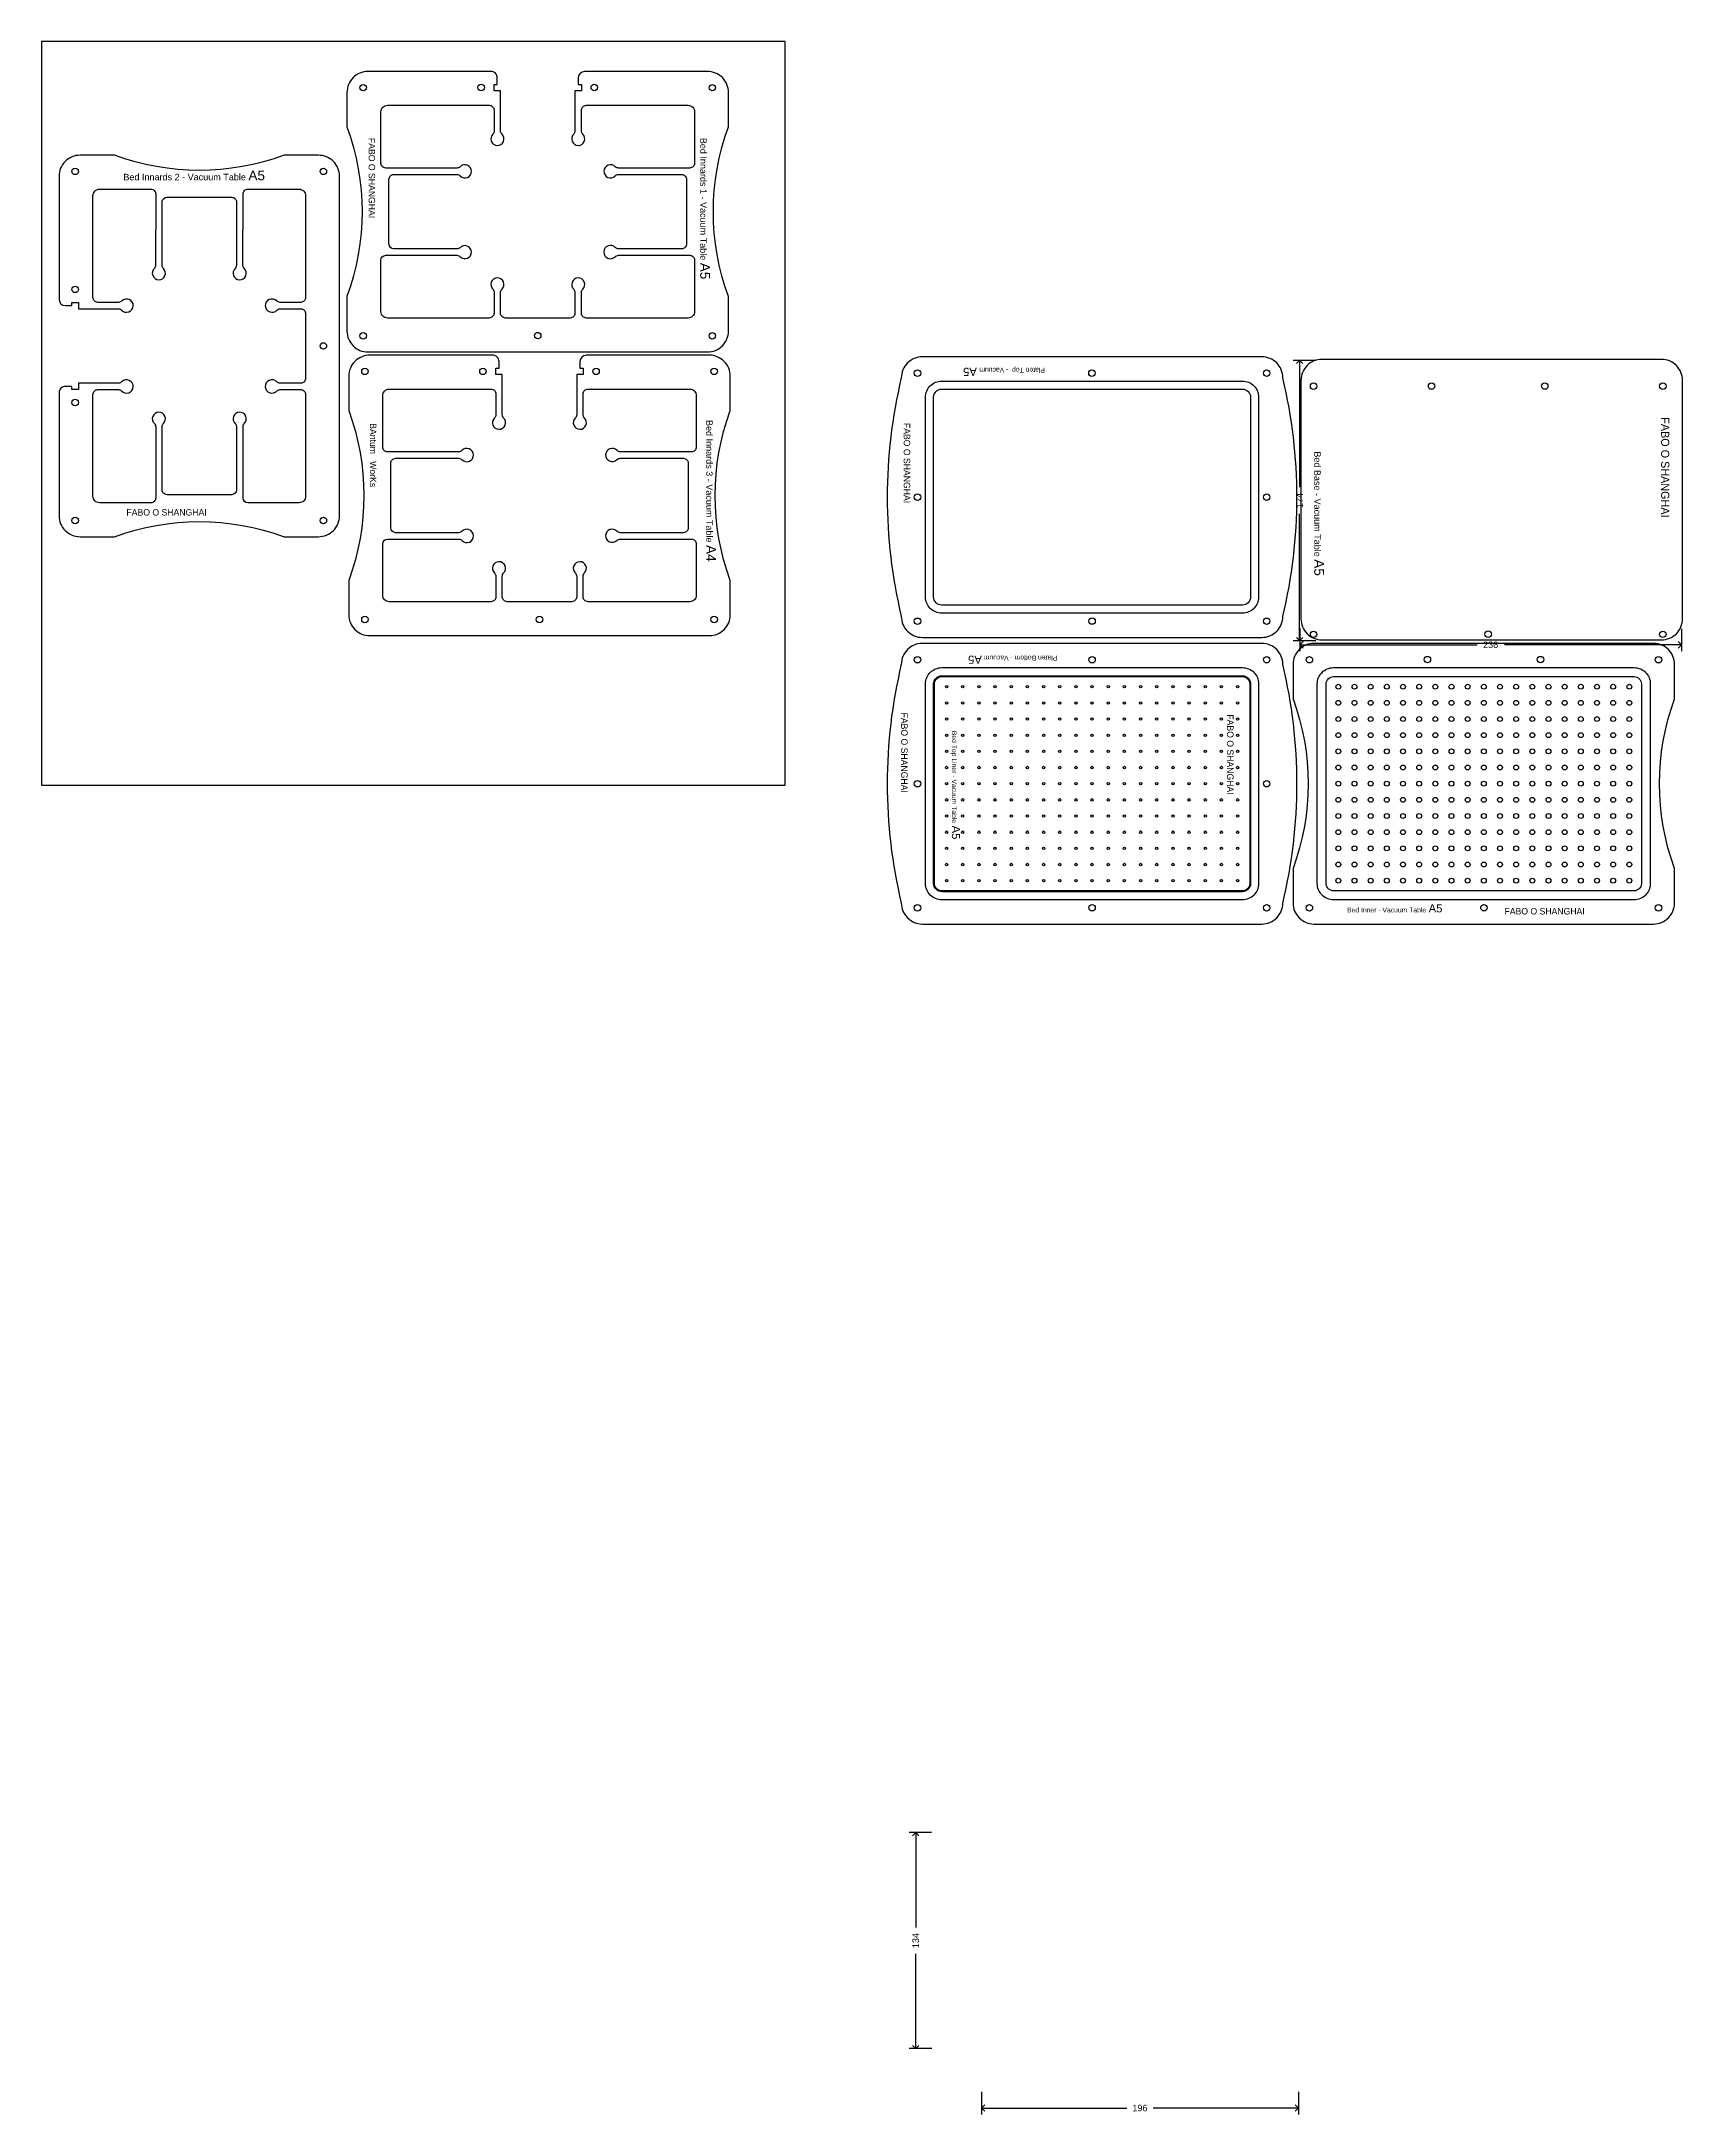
# Model space of a CAD drawing. Header units: millimetres. Extents: x -679 to 336, y -108 to 1175.
import ezdxf

# ---------------------------------------------------------------- set-up
doc = ezdxf.new("R2010")
doc.units = ezdxf.units.MM
doc.header["$MEASUREMENT"] = 0
doc.header["$PDSIZE"] = -1
doc.layers.get('0').update_dxf_attribs({"linetype": 'CONTINUOUS'})
doc.layers.get('Defpoints').update_dxf_attribs({"linetype": 'CONTINUOUS'})
for name, color, linetype in [('CONSTRUCT', 8, 'CONTINUOUS'), ('CUT_LINES', 5, 'CONTINUOUS'), ('DIMENSION', 7, 'CONTINUOUS'), ('ENGRAVE', 7, 'CONTINUOUS'), ('hiles 4mm', 1, 'CONTINUOUS'), ('Holes', 1, 'CONTINUOUS')]:
    doc.layers.add(name, color=color, linetype=linetype)
doc.styles.get("Standard").update_dxf_attribs({"font": 'Arial'})
doc.dimstyles.new('ISO-25', dxfattribs={"dimtxt": 2.5, "dimasz": 2.5, "dimexe": 1.25, "dimexo": 0.625, "dimtad": 1, "dimdec": 0, "dimdsep": 46, "dimtxsty": 'Standard', "dimblk": 'OPEN90', "dimcen": 2.5, "dimadec": 0, "dimazin": 0, "dimtfac": 1, "dimtdec": 0, "dimtmove": 0, "dimatfit": 3, "dimldrblk": 'OPEN90', "dimfxl": 1, "dimarcsym": 0})

# ---------------------------------------------------------------- blocks, each defined once
blk = doc.blocks.new('_Open90')
at = {"color": 0, "linetype": 'ByBlock', "lineweight": -2}
for p, q in [((0, 0), (-1, 0)), ((-0.5, 0.5), (0, 0)), ((0, 0), (-0.5, -0.5))]:
    blk.add_line(p, q, dxfattribs=at)
blk = doc.blocks.new('*D0')
at = {"layer": 'Defpoints', "color": 0, "transparency": 16777216}
for p in [(112.8, 977.6), (98.8, 804.1), (112.8, 804.1)]:
    blk.add_point(p, dxfattribs=at)
at = {"layer": 'DIMENSION', "color": 0, "lineweight": -2, "transparency": 16777216}
for p, q in [((108.8, 977.6), (94.8, 977.6)), ((98.8, 973.6), (98.8, 899.1)), ((98.8, 808.1), (98.8, 882.6)), ((108.8, 804.1), (94.8, 804.1))]:
    blk.add_line(p, q, dxfattribs=at)
at = {"layer": 'DIMENSION', "color": 0, "lineweight": -2, "transparency": 16777216, "xscale": 4, "yscale": 4, "zscale": 4}
for p, rotation in [((98.8, 977.6), 90), ((98.8, 804.1), 270)]:
    blk.add_blockref('_Open90', p, dxfattribs=dict(at, rotation=rotation))
at = {"layer": 'DIMENSION', "color": 0, "transparency": 16777216, "insert": (98.8, 890.9), "char_height": 4, "attachment_point": 5, "rotation": 90}
blk.add_mtext('174', dxfattribs=at)
blk = doc.blocks.new('*D2')
at = {"layer": 'Defpoints', "color": 0, "transparency": 16777216}
for p in [(98.9, 815.9), (334.9, 815.6), (98.9, 801.6)]:
    blk.add_point(p, dxfattribs=at)
at = {"layer": 'DIMENSION', "color": 0, "lineweight": -2, "transparency": 16777216}
for p, q in [((98.9, 811.9), (98.9, 797.6)), ((334.9, 811.6), (334.9, 797.6)), ((102.9, 801.6), (208.5, 801.6)), ((330.9, 801.6), (225.4, 801.6))]:
    blk.add_line(p, q, dxfattribs=at)
at = {"layer": 'DIMENSION', "color": 0, "lineweight": -2, "transparency": 16777216, "xscale": 4, "yscale": 4, "zscale": 4, "rotation": 180}
blk.add_blockref('_Open90', (98.9, 801.6), dxfattribs=at)
at = {"layer": 'DIMENSION', "color": 0, "lineweight": -2, "transparency": 16777216, "xscale": 4, "yscale": 4, "zscale": 4}
blk.add_blockref('_Open90', (334.9, 801.6), dxfattribs=at)
at = {"layer": 'DIMENSION', "color": 0, "transparency": 16777216, "insert": (216.9, 801.6), "char_height": 4, "attachment_point": 5}
blk.add_mtext('236', dxfattribs=at)
blk = doc.blocks.new('*D3')
at = {"layer": 'Defpoints', "color": 0, "transparency": 16777216}
for p in [(-124.9, 66.8), (-138.7, -66.8), (-124.7, -66.8)]:
    blk.add_point(p, dxfattribs=at)
at = {"layer": 'DIMENSION', "color": 0, "lineweight": -2, "transparency": 16777216}
for p, q in [((-128.9, 66.8), (-142.7, 66.8)), ((-138.7, 62.8), (-138.7, 8.2)), ((-138.7, -62.8), (-138.7, -8.2)), ((-128.7, -66.8), (-142.7, -66.8))]:
    blk.add_line(p, q, dxfattribs=at)
at = {"layer": 'DIMENSION', "color": 0, "lineweight": -2, "transparency": 16777216, "xscale": 4, "yscale": 4, "zscale": 4}
for p, rotation in [((-138.7, 66.8), 90), ((-138.7, -66.8), 270)]:
    blk.add_blockref('_Open90', p, dxfattribs=dict(at, rotation=rotation))
at = {"layer": 'DIMENSION', "color": 0, "transparency": 16777216, "insert": (-138.7, 0), "char_height": 4, "attachment_point": 5, "rotation": 90}
blk.add_mtext('134', dxfattribs=at)
blk = doc.blocks.new('*D4')
at = {"layer": 'Defpoints', "color": 0, "transparency": 16777216}
for p in [(-98, -89.6), (98, -89.6), (-98, -103.6)]:
    blk.add_point(p, dxfattribs=at)
at = {"layer": 'DIMENSION', "color": 0, "lineweight": -2, "transparency": 16777216}
for p, q in [((-98, -93.6), (-98, -107.6)), ((98, -93.6), (98, -107.6)), ((-94, -103.6), (-8.2, -103.6)), ((94, -103.6), (8.2, -103.6))]:
    blk.add_line(p, q, dxfattribs=at)
at = {"layer": 'DIMENSION', "color": 0, "lineweight": -2, "transparency": 16777216, "xscale": 4, "yscale": 4, "zscale": 4, "rotation": 180}
blk.add_blockref('_Open90', (-98, -103.6), dxfattribs=at)
at = {"layer": 'DIMENSION', "color": 0, "lineweight": -2, "transparency": 16777216, "xscale": 4, "yscale": 4, "zscale": 4}
blk.add_blockref('_Open90', (98, -103.6), dxfattribs=at)
at = {"layer": 'DIMENSION', "color": 0, "transparency": 16777216, "insert": (0, -103.6), "char_height": 4, "attachment_point": 5}
blk.add_mtext('196', dxfattribs=at)

msp = doc.modelspace()

# ---------------------------------------------------------------- linework, layer by layer
at = {"layer": 'CONSTRUCT'}
for p, q in [((-219.5, 1174.9), (-679.5, 1174.9)), ((-679.5, 1174.9), (-679.5, 714.9)), ((-219.5, 714.9), (-219.5, 1174.9)), ((-679.5, 714.9), (-219.5, 714.9)), ((-679.5, 714.9), (-679.5, 714.9))]:
    msp.add_line(p, q, dxfattribs=at)
at = {"layer": 'CUT_LINES'}
for points in [[(-349.5, 1144.3), (-349.5, 1119.6, -0.179777), (-350.2, 1117.6, 2.499707), (-344.6, 1117.5, -0.198912), (-345.5, 1119.6), (-345.5, 1132.3, -0.417327), (-342.5, 1135.4), (-279.5, 1135.4, -0.416193), (-275.5, 1131.3), (-275.5, 1099.6, -0.414214), (-278.5, 1096.6), (-322.5, 1096.6, -0.169764), (-324.5, 1097.3, 2.494885), (-324.6, 1091.7, -0.198912), (-322.5, 1092.6), (-283.5, 1092.6, -0.414214), (-280.5, 1089.6), (-280.5, 1049.6, -0.414214), (-283.5, 1046.6), (-322.5, 1046.6, -0.169765), (-324.5, 1047.4, 2.494885), (-324.6, 1041.7, -0.199132), (-322.5, 1042.6), (-278.5, 1042.6, -0.414718), (-275.5, 1039.6), (-275.5, 1007.8, -0.414214), (-279.5, 1003.8), (-342.5, 1003.8, -0.414214), (-345.5, 1006.8), (-345.5, 1019.6, -0.198912), (-344.6, 1021.7, 2.494885), (-350.2, 1021.6, -0.169767), (-349.5, 1019.6), (-349.5, 1006.8, -0.414214), (-352.5, 1003.8), (-392.5, 1003.8, -0.414214), (-395.5, 1006.8), (-395.5, 1019.6, -0.198912), (-394.6, 1021.7, 2.494885), (-400.2, 1021.6, -0.16977), (-399.5, 1019.6), (-399.5, 1006.8, -0.414214), (-402.5, 1003.8), (-465.5, 1003.8, -0.414268), (-469.5, 1007.8), (-469.5, 1039.6, -0.414199), (-466.5, 1042.6), (-422.5, 1042.6, -0.198912), (-420.4, 1041.7, 2.494885), (-420.5, 1047.3, -0.169764), (-422.5, 1046.6), (-461.5, 1046.6, -0.414102), (-464.5, 1049.6), (-464.5, 1089.6, -0.414214), (-461.5, 1092.6), (-422.5, 1092.6, -0.198912), (-420.4, 1091.7, 2.494885), (-420.5, 1097.3, -0.169764), (-422.5, 1096.6), (-466.5, 1096.6, -0.414214), (-469.5, 1099.6), (-469.5, 1131.4, -0.41437), (-465.5, 1135.4), (-402.5, 1135.4, -0.414214), (-399.5, 1132.4), (-399.5, 1119.6, -0.169765), (-400.2, 1117.6, 2.494885), (-394.6, 1117.5, -0.198912), (-395.5, 1119.6), (-395.5, 1144.3), (-399.5, 1144.3), (-399.5, 1148.3), (-397.5, 1148.3), (-397.5, 1152.4, 0.414236), (-401.5, 1156.4), (-477.5, 1156.3, 0.414214), (-490.5, 1143.3), (-490.5, 1122.1, -0.178374), (-490.5, 1017.1), (-490.5, 995.8, 0.414214), (-477.5, 982.8), (-267.5, 982.8, 0.414214), (-254.5, 995.8), (-254.5, 1017.1, -0.178374), (-254.5, 1122.1), (-254.5, 1143.3, 0.414214), (-267.5, 1156.3), (-343.5, 1156.3, 0.414206), (-347.5, 1152.3), (-347.5, 1148.3), (-345.5, 1148.3), (-345.5, 1144.3), (-349.5, 1144.3)], [(-656.6, 1009.5), (-631.8, 1009.5, -0.179777), (-629.9, 1008.7, 2.499707), (-629.7, 1014.4, -0.198912), (-631.8, 1013.5), (-644.6, 1013.5, -0.417327), (-647.6, 1016.5), (-647.6, 1079.5, -0.416193), (-643.6, 1083.5), (-611.8, 1083.5, -0.414214), (-608.8, 1080.5), (-608.9, 1036.5, -0.169764), (-609.6, 1034.5, 2.494885), (-604, 1034.4, -0.198912), (-604.9, 1036.5), (-604.8, 1075.5, -0.414214), (-601.8, 1078.5), (-561.8, 1078.5, -0.414214), (-558.8, 1075.5), (-558.9, 1036.5, -0.169765), (-559.6, 1034.5, 2.494885), (-554, 1034.4, -0.199132), (-554.9, 1036.5), (-554.8, 1080.5, -0.414718), (-551.8, 1083.5), (-520.1, 1083.5, -0.414214), (-516.1, 1079.5), (-516.1, 1016.5, -0.414214), (-519.1, 1013.5), (-531.8, 1013.5, -0.198912), (-534, 1014.4, 2.494885), (-533.8, 1008.7, -0.169767), (-531.8, 1009.5), (-519.1, 1009.5, -0.414214), (-516.1, 1006.5), (-516.1, 966.5, -0.414214), (-519.1, 963.5), (-531.8, 963.5, -0.198912), (-534, 964.4, 2.494885), (-533.8, 958.7, -0.16977), (-531.8, 959.5), (-519.1, 959.5, -0.414214), (-516.1, 956.5), (-516.1, 893.5, -0.414268), (-520.1, 889.5), (-551.8, 889.5, -0.414199), (-554.8, 892.5), (-554.8, 936.5, -0.198912), (-554, 938.6, 2.494885), (-559.6, 938.5, -0.169764), (-558.8, 936.5), (-558.8, 897.5, -0.414102), (-561.8, 894.5), (-601.8, 894.5, -0.414214), (-604.8, 897.5), (-604.8, 936.5, -0.198912), (-604, 938.6, 2.494885), (-609.6, 938.5, -0.169764), (-608.8, 936.5), (-608.8, 892.5, -0.414214), (-611.8, 889.5), (-643.6, 889.5, -0.41437), (-647.6, 893.5), (-647.6, 956.5, -0.414214), (-644.6, 959.5), (-631.9, 959.5, -0.169765), (-629.9, 958.7, 2.494885), (-629.7, 964.4, -0.198912), (-631.8, 963.5), (-656.6, 963.5), (-656.6, 959.5), (-660.6, 959.5), (-660.6, 961.5), (-664.6, 961.5, 0.414236), (-668.6, 957.5), (-668.6, 881.5, 0.414214), (-655.6, 868.5), (-634.3, 868.5, -0.178374), (-529.3, 868.5), (-508.1, 868.5, 0.414214), (-495.1, 881.5), (-495.1, 1091.5, 0.414214), (-508.1, 1104.5), (-529.3, 1104.5, -0.178374), (-634.3, 1104.5), (-655.6, 1104.5, 0.414214), (-668.6, 1091.5), (-668.6, 1015.5, 0.414206), (-664.6, 1011.5), (-660.6, 1011.5), (-660.6, 1013.5), (-656.6, 1013.5), (-656.6, 1009.5)], [(-348.4, 968.8), (-348.4, 944, -0.179777), (-349.2, 942, 2.499707), (-343.6, 941.9, -0.198912), (-344.4, 944), (-344.4, 956.8, -0.417327), (-341.4, 959.8), (-278.4, 959.8, -0.416193), (-274.4, 955.8), (-274.4, 924, -0.414214), (-277.4, 921), (-321.4, 921, -0.169764), (-323.4, 921.8, 2.494885), (-323.6, 916.2, -0.198912), (-321.4, 917), (-282.4, 917, -0.414214), (-279.4, 914), (-279.4, 874, -0.414214), (-282.4, 871), (-321.4, 871, -0.169765), (-323.4, 871.8, 2.494885), (-323.6, 866.2, -0.199132), (-321.4, 867), (-277.4, 867, -0.414718), (-274.4, 864), (-274.4, 832.3, -0.414214), (-278.4, 828.3), (-341.4, 828.3, -0.414214), (-344.4, 831.3), (-344.4, 844, -0.198912), (-343.6, 846.1, 2.494885), (-349.2, 846, -0.169767), (-348.4, 844), (-348.4, 831.3, -0.414214), (-351.4, 828.3), (-391.4, 828.3, -0.414214), (-394.4, 831.3), (-394.4, 844, -0.198912), (-393.6, 846.1, 2.494885), (-399.2, 846, -0.16977), (-398.4, 844), (-398.4, 831.3, -0.414214), (-401.4, 828.3), (-464.4, 828.3, -0.414268), (-468.4, 832.3), (-468.4, 864, -0.414199), (-465.4, 867), (-421.4, 867, -0.198912), (-419.3, 866.1, 2.494885), (-419.4, 871.8, -0.169764), (-421.4, 871), (-460.4, 871, -0.414102), (-463.4, 874), (-463.4, 914, -0.414214), (-460.4, 917), (-421.4, 917, -0.198912), (-419.3, 916.1, 2.494885), (-419.4, 921.8, -0.169764), (-421.4, 921), (-465.4, 921, -0.414214), (-468.4, 924), (-468.4, 955.8, -0.41437), (-464.4, 959.8), (-401.4, 959.8, -0.414214), (-398.4, 956.8), (-398.4, 944, -0.169765), (-399.2, 942, 2.494885), (-393.6, 941.9, -0.198912), (-394.4, 944), (-394.4, 968.8), (-398.4, 968.8), (-398.4, 972.8), (-396.4, 972.8), (-396.4, 976.8, 0.414236), (-400.4, 980.8), (-476.4, 980.8, 0.414214), (-489.4, 967.8), (-489.4, 946.5, -0.178374), (-489.4, 841.5), (-489.4, 820.3, 0.414214), (-476.4, 807.3), (-266.4, 807.3, 0.414214), (-253.4, 820.3), (-253.4, 841.5, -0.178374), (-253.4, 946.5), (-253.4, 967.8, 0.414214), (-266.4, 980.8), (-342.4, 980.8, 0.414206), (-346.4, 976.8), (-346.4, 972.8), (-344.4, 972.8), (-344.4, 968.8), (-348.4, 968.8)], [(330.7, 663.3, -0.17808), (330.7, 768.1), (330.7, 789.5, 0.414214), (317.7, 802.5), (107.7, 802.5, 0.414214), (94.7, 789.5), (94.7, 768.2, -0.178374), (94.7, 663.2), (94.7, 641.9, 0.414214), (107.7, 628.9), (317.7, 628.9, 0.414214), (330.7, 641.9), (330.7, 663.3, -0.17808), (330.7, 768.1, -0.17808)]]:
    msp.add_lwpolyline(points, format="xyb", dxfattribs=at)
for points in [[(88.4, 819.2, 0.118047), (88.4, 966.7), (88.4, 966.8, 0.414214), (75.4, 979.8), (-134.6, 979.8, 0.414214), (-147.6, 966.8), (-147.6, 966.8, 0.118253), (-147.6, 819.1), (-147.6, 819.2, 0.414214), (-134.6, 806.2), (75.4, 806.2, 0.414214), (88.4, 819.2)], [(112.6, 978.2, 0.414214), (99.6, 965.2), (99.6, 817.7, 0.414214), (112.6, 804.7), (322.6, 804.7, 0.414214), (335.6, 817.7), (335.6, 965.2, 0.414214), (322.6, 978.2)], [(-127.6, 831.2), (-127.6, 954.8, -0.414214), (-122.6, 959.8), (63.4, 959.8, -0.414214), (68.4, 954.8), (68.4, 831.2, -0.414214), (63.4, 826.2), (-122.6, 826.2, -0.414214)], [(88.4, 641.9, 0.118047), (88.4, 789.4), (88.4, 789.5, 0.414214), (75.4, 802.5), (-134.6, 802.5, 0.414214), (-147.6, 789.5), (-147.6, 789.6, 0.118253), (-147.6, 641.8), (-147.6, 641.9, 0.414214), (-134.6, 628.9), (75.4, 628.9, 0.414214), (88.4, 641.9)], [(-127.6, 653.9), (-127.6, 777.5, -0.414214), (-122.6, 782.5), (63.4, 782.5, -0.414214), (68.4, 777.5), (68.4, 653.9, -0.414214), (63.4, 648.9), (-122.6, 648.9, -0.414214)], [(-127.1, 653.9), (-127.1, 777.5, -0.414214), (-122.6, 782), (63.4, 782, -0.414214), (67.9, 777.5), (67.9, 653.9, -0.414214), (63.4, 649.4), (-122.6, 649.4, -0.414214)]]:
    msp.add_lwpolyline(points, format="xyb", close=True, dxfattribs=at)
at = {"layer": 'ENGRAVE'}
for points in [[(-132.6, 831.2), (-132.6, 954.8, -0.414214), (-122.6, 964.8), (63.4, 964.8, -0.414214), (73.4, 954.8), (73.4, 831.2, -0.414214), (63.4, 821.2), (-122.6, 821.2, -0.414214)], [(-132.6, 653.9), (-132.6, 777.5, -0.414214), (-122.6, 787.5), (63.4, 787.5, -0.414214), (73.4, 777.5), (73.4, 653.9, -0.414214), (63.4, 643.9), (-122.6, 643.9, -0.414214)], [(109.7, 653.9), (109.7, 777.5, -0.414214), (119.7, 787.5), (305.7, 787.5, -0.414214), (315.7, 777.5), (315.7, 653.9, -0.414214), (305.7, 643.9), (119.7, 643.9, -0.414214)], [(115.2, 653.9), (115.2, 777.5, -0.414214), (119.7, 782), (305.7, 782, -0.414214), (310.2, 777.5), (310.2, 653.9, -0.414214), (305.7, 649.4), (119.7, 649.4, -0.414214)]]:
    msp.add_lwpolyline(points, format="xyb", close=True, dxfattribs=at)
at = {"layer": 'hiles 4mm'}
for centre in [(-480.5, 1146.3), (-407.5, 1146.4), (-337.5, 1146.4), (-264.5, 1146.3), (-658.6, 1094.5), (-505.1, 1094.5), (-658.6, 1021.5), (-505.1, 986.5), (-480.5, 992.8), (-372.5, 992.9), (-264.5, 992.8), (-479.4, 970.8), (-406.4, 970.8), (-336.4, 970.8), (-263.4, 970.8), (-137.6, 969.7), (-29.7, 969.7), (78.4, 969.7), (107.4, 961.6), (180.4, 961.7), (250.4, 961.7), (323.4, 961.6), (-658.6, 951.5), (-137.6, 893), (78.4, 893), (-658.6, 878.5), (-505.1, 878.5), (-479.4, 817.3), (-371.4, 817.3), (-263.4, 817.3), (-137.6, 816.2), (-29.6, 816.3), (78.4, 816.2), (107.4, 808.1), (215.4, 808.2), (323.4, 808.1), (-137.6, 792.4), (-29.6, 792.4), (78.4, 792.4), (104.8, 792.4), (177.8, 792.5), (247.8, 792.5), (320.8, 792.4), (-137.6, 715.7), (78.4, 715.7), (-137.6, 638.9), (-29.6, 639), (78.4, 638.9), (104.8, 638.9), (212.8, 639), (320.8, 638.9)]:
    msp.add_circle(centre, 2, dxfattribs=at)
at = {"layer": 'Holes'}
for centre, radius in [((-119.6, 775.7), 0.75), ((-119.6, 775.7), 0.75), ((-109.6, 775.7), 0.75), ((-109.6, 775.7), 0.75), ((-99.6, 775.7), 0.75), ((-99.6, 775.7), 0.75), ((-89.6, 775.7), 0.75), ((-89.6, 775.7), 0.75), ((-79.6, 775.7), 0.75), ((-79.6, 775.7), 0.75), ((-69.6, 775.7), 0.75), ((-69.6, 775.7), 0.75), ((-59.6, 775.7), 0.75), ((-59.6, 775.7), 0.75), ((-49.6, 775.7), 0.75), ((-49.6, 775.7), 0.75), ((-39.6, 775.7), 0.75), ((-39.6, 775.7), 0.75), ((-29.6, 775.7), 0.75), ((-29.6, 775.7), 0.75), ((-19.6, 775.7), 0.75), ((-19.6, 775.7), 0.75), ((-9.6, 775.7), 0.75), ((-9.6, 775.7), 0.75), ((0.4, 775.7), 0.75), ((0.4, 775.7), 0.75), ((10.4, 775.7), 0.75), ((10.4, 775.7), 0.75), ((20.4, 775.7), 0.75), ((20.4, 775.7), 0.75), ((30.4, 775.7), 0.75), ((30.4, 775.7), 0.75), ((40.4, 775.7), 0.75), ((40.4, 775.7), 0.75), ((50.4, 775.7), 0.75), ((50.4, 775.7), 0.75), ((60.4, 775.7), 0.75), ((60.4, 775.7), 0.75), ((122.7, 775.7), 1.5), ((132.7, 775.7), 1.5), ((142.7, 775.7), 1.5), ((152.7, 775.7), 1.5), ((162.7, 775.7), 1.5), ((172.7, 775.7), 1.5), ((182.7, 775.7), 1.5), ((192.7, 775.7), 1.5), ((202.7, 775.7), 1.5), ((212.7, 775.7), 1.5), ((222.7, 775.7), 1.5), ((232.7, 775.7), 1.5), ((242.7, 775.7), 1.5), ((252.7, 775.7), 1.5), ((262.7, 775.7), 1.5), ((272.7, 775.7), 1.5), ((282.7, 775.7), 1.5), ((292.7, 775.7), 1.5), ((302.7, 775.7), 1.5), ((-119.6, 765.7), 0.75), ((-109.6, 765.7), 0.75), ((-99.6, 765.7), 0.75), ((-89.6, 765.7), 0.75), ((-79.6, 765.7), 0.75), ((-69.6, 765.7), 0.75), ((-59.6, 765.7), 0.75), ((-49.6, 765.7), 0.75), ((-39.6, 765.7), 0.75), ((-29.6, 765.7), 0.75), ((-19.6, 765.7), 0.75), ((-9.6, 765.7), 0.75), ((0.4, 765.7), 0.75), ((10.4, 765.7), 0.75), ((20.4, 765.7), 0.75), ((30.4, 765.7), 0.75), ((40.4, 765.7), 0.75), ((50.4, 765.7), 0.75), ((60.4, 765.7), 0.75), ((122.7, 765.7), 1.5), ((122.7, 755.7), 1.5), ((132.7, 765.7), 1.5), ((132.7, 755.7), 1.5), ((142.7, 765.7), 1.5), ((142.7, 755.7), 1.5), ((152.7, 765.7), 1.5), ((152.7, 755.7), 1.5), ((162.7, 765.7), 1.5), ((162.7, 755.7), 1.5), ((172.7, 765.7), 1.5), ((172.7, 755.7), 1.5), ((182.7, 765.7), 1.5), ((182.7, 755.7), 1.5), ((192.7, 765.7), 1.5), ((192.7, 755.7), 1.5), ((202.7, 765.7), 1.5), ((202.7, 755.7), 1.5), ((212.7, 765.7), 1.5), ((212.7, 755.7), 1.5), ((222.7, 765.7), 1.5), ((222.7, 755.7), 1.5), ((232.7, 765.7), 1.5), ((232.7, 755.7), 1.5), ((242.7, 765.7), 1.5), ((242.7, 755.7), 1.5), ((252.7, 765.7), 1.5), ((252.7, 755.7), 1.5), ((262.7, 765.7), 1.5), ((262.7, 755.7), 1.5), ((272.7, 765.7), 1.5), ((272.7, 755.7), 1.5), ((282.7, 765.7), 1.5), ((282.7, 755.7), 1.5), ((292.7, 765.7), 1.5), ((292.7, 755.7), 1.5), ((302.7, 765.7), 1.5), ((302.7, 755.7), 1.5), ((-119.6, 755.7), 0.75), ((-119.6, 745.7), 0.75), ((-109.6, 755.7), 0.75), ((-109.6, 745.7), 0.75), ((-99.6, 755.7), 0.75), ((-99.6, 745.7), 0.75), ((-89.6, 755.7), 0.75), ((-89.6, 745.7), 0.75), ((-79.6, 755.7), 0.75), ((-79.6, 745.7), 0.75), ((-69.6, 755.7), 0.75), ((-69.6, 745.7), 0.75), ((-59.6, 755.7), 0.75), ((-59.6, 745.7), 0.75), ((-49.6, 755.7), 0.75), ((-49.6, 745.7), 0.75), ((-39.6, 755.7), 0.75), ((-39.6, 745.7), 0.75), ((-29.6, 755.7), 0.75), ((-29.6, 745.7), 0.75), ((-19.6, 755.7), 0.75), ((-19.6, 745.7), 0.75), ((-9.6, 755.7), 0.75), ((-9.6, 745.7), 0.75), ((0.4, 755.7), 0.75), ((0.4, 745.7), 0.75), ((10.4, 755.7), 0.75), ((10.4, 745.7), 0.75), ((20.4, 755.7), 0.75), ((20.4, 745.7), 0.75), ((30.4, 755.7), 0.75), ((30.4, 745.7), 0.75), ((40.4, 755.7), 0.75), ((40.4, 745.7), 0.75), ((50.4, 755.7), 0.75), ((50.4, 745.7), 0.75), ((60.4, 755.7), 0.75), ((60.4, 745.7), 0.75), ((122.7, 745.7), 1.5), ((132.7, 745.7), 1.5), ((142.7, 745.7), 1.5), ((152.7, 745.7), 1.5), ((162.7, 745.7), 1.5), ((172.7, 745.7), 1.5), ((182.7, 745.7), 1.5), ((192.7, 745.7), 1.5), ((202.7, 745.7), 1.5), ((212.7, 745.7), 1.5), ((222.7, 745.7), 1.5), ((232.7, 745.7), 1.5), ((242.7, 745.7), 1.5), ((252.7, 745.7), 1.5), ((262.7, 745.7), 1.5), ((272.7, 745.7), 1.5), ((282.7, 745.7), 1.5), ((292.7, 745.7), 1.5), ((302.7, 745.7), 1.5), ((-119.6, 735.7), 0.75), ((-109.6, 735.7), 0.75), ((-99.6, 735.7), 0.75), ((-89.6, 735.7), 0.75), ((-79.6, 735.7), 0.75), ((-69.6, 735.7), 0.75), ((-59.6, 735.7), 0.75), ((-49.6, 735.7), 0.75), ((-39.6, 735.7), 0.75), ((-29.6, 735.7), 0.75), ((-19.6, 735.7), 0.75), ((-9.6, 735.7), 0.75), ((0.4, 735.7), 0.75), ((10.4, 735.7), 0.75), ((20.4, 735.7), 0.75), ((30.4, 735.7), 0.75), ((40.4, 735.7), 0.75), ((50.4, 735.7), 0.75), ((60.4, 735.7), 0.75), ((122.7, 735.7), 1.5), ((132.7, 735.7), 1.5), ((142.7, 735.7), 1.5), ((152.7, 735.7), 1.5), ((162.7, 735.7), 1.5), ((172.7, 735.7), 1.5), ((182.7, 735.7), 1.5), ((192.7, 735.7), 1.5), ((202.7, 735.7), 1.5), ((212.7, 735.7), 1.5), ((222.7, 735.7), 1.5), ((232.7, 735.7), 1.5), ((242.7, 735.7), 1.5), ((252.7, 735.7), 1.5), ((262.7, 735.7), 1.5), ((272.7, 735.7), 1.5), ((282.7, 735.7), 1.5), ((292.7, 735.7), 1.5), ((302.7, 735.7), 1.5), ((-119.6, 725.7), 0.75), ((-109.6, 725.7), 0.75), ((-99.6, 725.7), 0.75), ((-89.6, 725.7), 0.75), ((-79.6, 725.7), 0.75), ((-69.6, 725.7), 0.75), ((-59.6, 725.7), 0.75), ((-49.6, 725.7), 0.75), ((-39.6, 725.7), 0.75), ((-29.6, 725.7), 0.75), ((-19.6, 725.7), 0.75), ((-9.6, 725.7), 0.75), ((0.4, 725.7), 0.75), ((10.4, 725.7), 0.75), ((20.4, 725.7), 0.75), ((30.4, 725.7), 0.75), ((40.4, 725.7), 0.75), ((50.4, 725.7), 0.75), ((60.4, 725.7), 0.75), ((122.7, 725.7), 1.5), ((132.7, 725.7), 1.5), ((142.7, 725.7), 1.5), ((152.7, 725.7), 1.5), ((162.7, 725.7), 1.5), ((172.7, 725.7), 1.5), ((182.7, 725.7), 1.5), ((192.7, 725.7), 1.5), ((202.7, 725.7), 1.5), ((212.7, 725.7), 1.5), ((222.7, 725.7), 1.5), ((232.7, 725.7), 1.5), ((242.7, 725.7), 1.5), ((252.7, 725.7), 1.5), ((262.7, 725.7), 1.5), ((272.7, 725.7), 1.5), ((282.7, 725.7), 1.5), ((292.7, 725.7), 1.5), ((302.7, 725.7), 1.5), ((-119.6, 715.7), 0.75), ((-119.6, 705.7), 0.75), ((-109.6, 715.7), 0.75), ((-109.6, 705.7), 0.75), ((-99.6, 715.7), 0.75), ((-99.6, 705.7), 0.75), ((-89.6, 715.7), 0.75), ((-89.6, 705.7), 0.75), ((-79.6, 715.7), 0.75), ((-79.6, 705.7), 0.75), ((-69.6, 715.7), 0.75), ((-69.6, 705.7), 0.75), ((-59.6, 715.7), 0.75), ((-59.6, 705.7), 0.75), ((-49.6, 715.7), 0.75), ((-49.6, 705.7), 0.75), ((-39.6, 715.7), 0.75), ((-39.6, 705.7), 0.75), ((-29.6, 715.7), 0.75), ((-29.6, 705.7), 0.75), ((-19.6, 715.7), 0.75), ((-19.6, 705.7), 0.75), ((-9.6, 715.7), 0.75), ((-9.6, 705.7), 0.75), ((0.4, 715.7), 0.75), ((0.4, 705.7), 0.75), ((10.4, 715.7), 0.75), ((10.4, 705.7), 0.75), ((20.4, 715.7), 0.75), ((20.4, 705.7), 0.75), ((30.4, 715.7), 0.75), ((30.4, 705.7), 0.75), ((40.4, 715.7), 0.75), ((40.4, 705.7), 0.75), ((50.4, 715.7), 0.75), ((50.4, 705.7), 0.75), ((60.4, 715.7), 0.75), ((60.4, 705.7), 0.75), ((122.7, 715.7), 1.5), ((122.7, 705.7), 1.5), ((132.7, 715.7), 1.5), ((132.7, 705.7), 1.5), ((142.7, 715.7), 1.5), ((142.7, 705.7), 1.5), ((152.7, 715.7), 1.5), ((152.7, 705.7), 1.5), ((162.7, 715.7), 1.5), ((162.7, 705.7), 1.5), ((172.7, 715.7), 1.5), ((172.7, 705.7), 1.5), ((182.7, 715.7), 1.5), ((182.7, 705.7), 1.5), ((192.7, 715.7), 1.5), ((192.7, 705.7), 1.5), ((202.7, 715.7), 1.5), ((202.7, 705.7), 1.5), ((212.7, 715.7), 1.5), ((212.7, 705.7), 1.5), ((222.7, 715.7), 1.5), ((222.7, 705.7), 1.5), ((232.7, 715.7), 1.5), ((232.7, 705.7), 1.5), ((242.7, 715.7), 1.5), ((242.7, 705.7), 1.5), ((252.7, 715.7), 1.5), ((252.7, 705.7), 1.5), ((262.7, 715.7), 1.5), ((262.7, 705.7), 1.5), ((272.7, 715.7), 1.5), ((272.7, 705.7), 1.5), ((282.7, 715.7), 1.5), ((282.7, 705.7), 1.5), ((292.7, 715.7), 1.5), ((292.7, 705.7), 1.5), ((302.7, 715.7), 1.5), ((302.7, 705.7), 1.5), ((-119.6, 695.7), 0.75), ((-109.6, 695.7), 0.75), ((-99.6, 695.7), 0.75), ((-89.6, 695.7), 0.75), ((-79.6, 695.7), 0.75), ((-69.6, 695.7), 0.75), ((-59.6, 695.7), 0.75), ((-49.6, 695.7), 0.75), ((-39.6, 695.7), 0.75), ((-29.6, 695.7), 0.75), ((-19.6, 695.7), 0.75), ((-9.6, 695.7), 0.75), ((0.4, 695.7), 0.75), ((10.4, 695.7), 0.75), ((20.4, 695.7), 0.75), ((30.4, 695.7), 0.75), ((40.4, 695.7), 0.75), ((50.4, 695.7), 0.75), ((60.4, 695.7), 0.75), ((122.7, 695.7), 1.5), ((132.7, 695.7), 1.5), ((142.7, 695.7), 1.5), ((152.7, 695.7), 1.5), ((162.7, 695.7), 1.5), ((172.7, 695.7), 1.5), ((182.7, 695.7), 1.5), ((192.7, 695.7), 1.5), ((202.7, 695.7), 1.5), ((212.7, 695.7), 1.5), ((222.7, 695.7), 1.5), ((232.7, 695.7), 1.5), ((242.7, 695.7), 1.5), ((252.7, 695.7), 1.5), ((262.7, 695.7), 1.5), ((272.7, 695.7), 1.5), ((282.7, 695.7), 1.5), ((292.7, 695.7), 1.5), ((302.7, 695.7), 1.5), ((-119.6, 685.7), 0.75), ((-109.6, 685.7), 0.75), ((-99.6, 685.7), 0.75), ((-89.6, 685.7), 0.75), ((-79.6, 685.7), 0.75), ((-69.6, 685.7), 0.75), ((-59.6, 685.7), 0.75), ((-49.6, 685.7), 0.75), ((-39.6, 685.7), 0.75), ((-29.6, 685.7), 0.75), ((-19.6, 685.7), 0.75), ((-9.6, 685.7), 0.75), ((0.4, 685.7), 0.75), ((10.4, 685.7), 0.75), ((20.4, 685.7), 0.75), ((30.4, 685.7), 0.75), ((40.4, 685.7), 0.75), ((50.4, 685.7), 0.75), ((60.4, 685.7), 0.75), ((122.7, 685.7), 1.5), ((132.7, 685.7), 1.5), ((142.7, 685.7), 1.5), ((152.7, 685.7), 1.5), ((162.7, 685.7), 1.5), ((172.7, 685.7), 1.5), ((182.7, 685.7), 1.5), ((192.7, 685.7), 1.5), ((202.7, 685.7), 1.5), ((212.7, 685.7), 1.5), ((222.7, 685.7), 1.5), ((232.7, 685.7), 1.5), ((242.7, 685.7), 1.5), ((252.7, 685.7), 1.5), ((262.7, 685.7), 1.5), ((272.7, 685.7), 1.5), ((282.7, 685.7), 1.5), ((292.7, 685.7), 1.5), ((302.7, 685.7), 1.5), ((-119.6, 675.7), 0.75), ((-109.6, 675.7), 0.75), ((-99.6, 675.7), 0.75), ((-89.6, 675.7), 0.75), ((-79.6, 675.7), 0.75), ((-69.6, 675.7), 0.75), ((-59.6, 675.7), 0.75), ((-49.6, 675.7), 0.75), ((-39.6, 675.7), 0.75), ((-29.6, 675.7), 0.75), ((-19.6, 675.7), 0.75), ((-9.6, 675.7), 0.75), ((0.4, 675.7), 0.75), ((10.4, 675.7), 0.75), ((20.4, 675.7), 0.75), ((30.4, 675.7), 0.75), ((40.4, 675.7), 0.75), ((50.4, 675.7), 0.75), ((60.4, 675.7), 0.75), ((122.7, 675.7), 1.5), ((122.7, 665.7), 1.5), ((132.7, 675.7), 1.5), ((132.7, 665.7), 1.5), ((142.7, 675.7), 1.5), ((142.7, 665.7), 1.5), ((152.7, 675.7), 1.5), ((152.7, 665.7), 1.5), ((162.7, 675.7), 1.5), ((162.7, 665.7), 1.5), ((172.7, 675.7), 1.5), ((172.7, 665.7), 1.5), ((182.7, 675.7), 1.5), ((182.7, 665.7), 1.5), ((192.7, 675.7), 1.5), ((192.7, 665.7), 1.5), ((202.7, 675.7), 1.5), ((202.7, 665.7), 1.5), ((212.7, 675.7), 1.5), ((212.7, 665.7), 1.5), ((222.7, 675.7), 1.5), ((222.7, 665.7), 1.5), ((232.7, 675.7), 1.5), ((232.7, 665.7), 1.5), ((242.7, 675.7), 1.5), ((242.7, 665.7), 1.5), ((252.7, 675.7), 1.5), ((252.7, 665.7), 1.5), ((262.7, 675.7), 1.5), ((262.7, 665.7), 1.5), ((272.7, 675.7), 1.5), ((272.7, 665.7), 1.5), ((282.7, 675.7), 1.5), ((282.7, 665.7), 1.5), ((292.7, 675.7), 1.5), ((292.7, 665.7), 1.5), ((302.7, 675.7), 1.5), ((302.7, 665.7), 1.5), ((-119.6, 665.7), 0.75), ((-119.6, 655.7), 0.75), ((-109.6, 665.7), 0.75), ((-109.6, 655.7), 0.75), ((-99.6, 665.7), 0.75), ((-99.6, 655.7), 0.75), ((-89.6, 665.7), 0.75), ((-89.6, 655.7), 0.75), ((-79.6, 665.7), 0.75), ((-79.6, 655.7), 0.75), ((-69.6, 665.7), 0.75), ((-69.6, 655.7), 0.75), ((-59.6, 665.7), 0.75), ((-59.6, 655.7), 0.75), ((-49.6, 665.7), 0.75), ((-49.6, 655.7), 0.75), ((-39.6, 665.7), 0.75), ((-39.6, 655.7), 0.75), ((-29.6, 665.7), 0.75), ((-29.6, 655.7), 0.75), ((-19.6, 665.7), 0.75), ((-19.6, 655.7), 0.75), ((-9.6, 665.7), 0.75), ((-9.6, 655.7), 0.75), ((0.4, 665.7), 0.75), ((0.4, 655.7), 0.75), ((10.4, 665.7), 0.75), ((10.4, 655.7), 0.75), ((20.4, 665.7), 0.75), ((20.4, 655.7), 0.75), ((30.4, 665.7), 0.75), ((30.4, 655.7), 0.75), ((40.4, 665.7), 0.75), ((40.4, 655.7), 0.75), ((50.4, 665.7), 0.75), ((50.4, 655.7), 0.75), ((60.4, 665.7), 0.75), ((60.4, 655.7), 0.75), ((122.7, 655.7), 1.5), ((132.7, 655.7), 1.5), ((142.7, 655.7), 1.5), ((152.7, 655.7), 1.5), ((162.7, 655.7), 1.5), ((172.7, 655.7), 1.5), ((182.7, 655.7), 1.5), ((192.7, 655.7), 1.5), ((202.7, 655.7), 1.5), ((212.7, 655.7), 1.5), ((222.7, 655.7), 1.5), ((232.7, 655.7), 1.5), ((242.7, 655.7), 1.5), ((252.7, 655.7), 1.5), ((262.7, 655.7), 1.5), ((272.7, 655.7), 1.5), ((282.7, 655.7), 1.5), ((292.7, 655.7), 1.5), ((302.7, 655.7), 1.5)]:
    msp.add_circle(centre, radius, dxfattribs=at)

# ---------------------------------------------------------------- texts
at = {"layer": 'ENGRAVE', "linetype": 'Continuous', "lineweight": 0, "attachment_point": 1, "rotation": 270}
for s, insert, char_height, width in [('{\\fSpace Age|b0|i0|c0|p2;FABO O SHANGHAI}', (-473.1, 1115.2), 4, 100), ('{\\fSpace Age|b0|i0|c0|p2;BAntum   WorKs}', (-472.3, 938.7), 4, 97.7), ('{\\fSpace Age|b0|i0|c0|p2;FABO O SHANGHAI}', (-142.1, 938.9), 4, 98.8), ('{\\fSpace Age|b0|i0|c0|p2;FABO O SHANGHAI}', (327.4, 942.4), 5, 108.232), ('{\\fSpace Age|b0|i0|c0|p2;FABO O SHANGHAI}', (-143.7, 759.7), 4, 95.6), ('{\\fSpace Age|b0|i0|c0|p2;FABO O SHANGHAI}', (57.9, 758.6), 4, 95.9)]:
    msp.add_mtext(s, dxfattribs=dict(at, insert=insert, char_height=char_height, width=width))
at = {"layer": 'ENGRAVE', "attachment_point": 1}
for s, insert, char_height, width, rotation in [('Bed Innards 1 - Vacuum Table {\\H1.5x;A5}', (-266, 1115.3), 4, 110.3, 270), ('Platen Top  - Vacuum{\\H1.333x; \\H1.25x;A5}', (-58.8, 968), 3, 57.6, 180), ('Bed Innards 3 - Vacuum Table {\\H1.5x;A4\\H1.333x; }', (-262.3, 940.7), 4, 102.612, 270), ('Bed Base - Vacuum Table {\\H1.5x;A5 }', (113.8, 921.3), 4, 84.2, 270), ('Platen Bottom - Vacuum {\\H1.667x;A5\\H1.2x; }', (-51.2, 789.9), 3, 60.523, 180), ('Bed Top Liner - Vacuum Table{\\H1.333x; \\H1.25x;A5\\H1.2x; }', (-111.3, 748.4), 3, 148.3, 270)]:
    msp.add_mtext(s, dxfattribs=dict(at, insert=insert, char_height=char_height, width=width, rotation=rotation))
for s, insert, char_height, width in [('Bed Innards 2 - Vacuum Table {\\H1.5x;A5\\H1.333x; }', (-628.8, 1095), 4, 97.8), ('Bed Inner - Vacuum Table{\\H1.333x; \\H1.25x;A5\\H1.2x; }', (128.1, 641.1), 3, 67.2)]:
    msp.add_mtext(s, dxfattribs=dict(at, insert=insert, char_height=char_height, width=width))
at = {"layer": 'ENGRAVE', "linetype": 'Continuous', "lineweight": 0, "char_height": 4, "attachment_point": 1}
for insert, width in [((-626.9, 885.6), 95.8), ((225.5, 638.8), 80.6)]:
    msp.add_mtext('{\\fSpace Age|b0|i0|c0|p2;FABO O SHANGHAI}', dxfattribs=dict(at, insert=insert, width=width))

# ---------------------------------------------------------------- dimensions: what is measured, and where the dimension line sits
at = {"layer": 'DIMENSION'}
for base, p1, p2, picture, middle in [((98.779, 804.0941), (112.7845, 977.624), (112.7845, 804.0941), '*D0', (98.779, 890.859)), ((-138.7, -66.8), (-124.9, 66.8), (-124.7, -66.8), '*D3', (-138.7, 0))]:
    dim = msp.add_linear_dim(base=base, p1=p1, p2=p2, angle=270, dimstyle='ISO-25', override={"dimtxt": 4, "dimasz": 4, "dimexe": 4, "dimexo": 4, "dimgap": 4, "dimtad": 0, "dimblk1": 'Open90', "dimblk2": 'Open90', "dimsah": 1}, dxfattribs=at)
    dim.commit()
    dim.dimension.update_dxf_attribs({"geometry": picture, "text_midpoint": middle})
for base, p1, p2, picture, middle in [((98.9, 801.6), (334.9, 815.6), (98.9, 815.9), '*D2', (216.9, 801.6)), ((-98, -103.6), (98, -89.6), (-98, -89.6), '*D4', (0, -103.6))]:
    dim = msp.add_linear_dim(base=base, p1=p1, p2=p2, dimstyle='ISO-25', override={"dimtxt": 4, "dimasz": 4, "dimexe": 4, "dimexo": 4, "dimgap": 4, "dimtad": 0, "dimtoh": 0, "dimblk1": 'Open90', "dimblk2": 'Open90', "dimsah": 1, "dimlwe": 65534}, dxfattribs=at)
    dim.commit()
    dim.dimension.update_dxf_attribs({"geometry": picture, "text_midpoint": middle})

doc.saveas('drawing.dxf')
